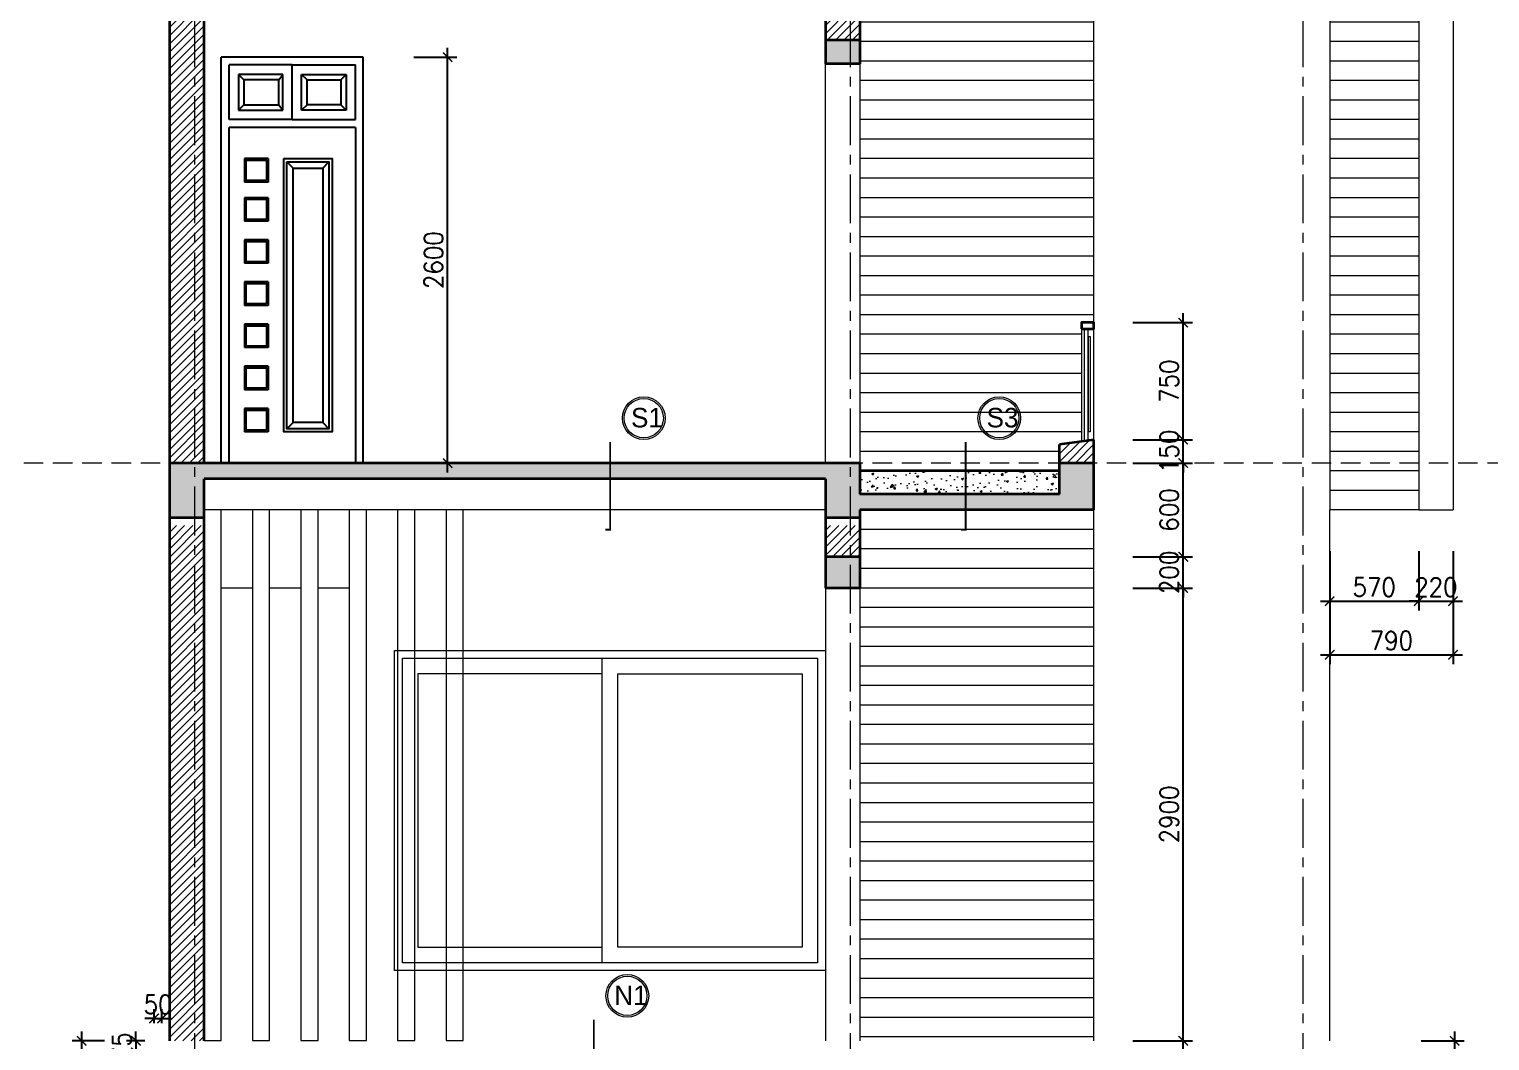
# Model space of a CAD drawing. Header units: millimetres. Extents: x -529782 to -142003, y -492574 to -273331.
# Drawn here: x -238503 to -229147, y -408652 to -402173 of the extents above; entities that cross this region are included whole.
import ezdxf

# ---------------------------------------------------------------- set-up
doc = ezdxf.new("R2010")
doc.units = ezdxf.units.MM
doc.header["$LTSCALE"] = 500
doc.header["$MEASUREMENT"] = 0
doc.header["$PDMODE"] = 3
doc.linetypes.add('CENTER', pattern=[2, 1.25, -0.25, 0.25, -0.25])
doc.linetypes.add('HIDDEN', pattern=[0.375, 0.25, -0.125])
doc.layers.get('0').update_dxf_attribs({"linetype": 'CONTINUOUS', "lineweight": 13})
doc.layers.get('Defpoints').update_dxf_attribs({"color": 255, "linetype": 'CONTINUOUS', "lineweight": 13})
for name, color, linetype, lineweight in [('1.cat 30', 30, 'CONTINUOUS', 35), ('1.cot', 2, 'CONTINUOUS', 35), ('2.thay 145', 145, 'CONTINUOUS', 18), ('3.manh 08', 8, 'CONTINUOUS', 9), ('4.dim 08', 8, 'CONTINUOUS', 13), ('5.noi that 15', 15, 'CONTINUOUS', 9), ('6.khuat 75', 75, 'HIDDEN', 18), ('7.tim 67', 67, 'CENTER', 9), ('8.vat lieu 08', 8, 'CONTINUOUS', 5), ('9.text \xad white', 7, 'CONTINUOUS', 15), ('CA.thay 145', 145, 'CONTINUOUS', 18), ('CA.vat lieu 08', 8, 'CONTINUOUS', 5)]:
    doc.layers.add(name, color=color, linetype=linetype, lineweight=lineweight)
for name, color, linetype in [('CUA', 115, 'CONTINUOUS'), ('MANH', 5, 'CONTINUOUS'), ('MANH1', 155, 'CONTINUOUS'), ('THAY', 7, 'CONTINUOUS')]:
    doc.layers.add(name, color=color, linetype=linetype)
doc.styles.add('CA.JSC1', font='')
doc.styles.get("Standard").update_dxf_attribs({"font": 'txt.shx', "width": 0.9})
doc.styles.get('CA.JSC1').set_extended_font_data('.VnAvantH')
doc.dimstyles.new('CA 60', dxfattribs={"dimscale": 0, "dimtxt": 120, "dimasz": 60, "dimexe": 60, "dimexo": 0, "dimgap": 30, "dimtad": 1, "dimdec": 0, "dimzin": 0, "dimdsep": 46, "dimtxsty": 'Standard', "dimblk": 'ARCHTICK', "dimcen": 0.09, "dimdle": 60, "dimclrd": 256, "dimclre": 256, "dimclrt": 7, "dimadec": 0, "dimazin": 0, "dimtfac": 1, "dimtdec": 0, "dimtix": 1, "dimtmove": 2, "dimatfit": 3, "dimldrblk": 'DOT', "dimfxl": 1, "dimtolj": 1, "dimtzin": 0, "dimarcsym": 0})
pattern_1 = [(0, (90029.50117394747, 0), (3.552713678800501e-14, 125), [])]

# ---------------------------------------------------------------- blocks, each defined once
blk = doc.blocks.new('jhgj')
at = {"layer": 'CUA'}
for p, q in [((-410.0000000000582, 310.0000000002328), (-410.0000000002328, 660.0000859868592)), ((-5.000000000174623, 660.0000859868592), (-410.0000000002328, 660.0000859868592)), ((-5.000000000174623, 660.0000859868592), (399.9999999999418, 660.0000859868592)), ((-5.000000000058208, 310.0000000002328), (-5.000000000174623, 660.0000859868592)), ((-5.000000000058208, 310.0000000002328), (-5.000000000174623, 660.0000859868592)), ((400.0000000000582, 310.0000000002328), (399.9999999999418, 660.0000859868592)), ((-5.000000000058208, 310.0000000002328), (-410.0000000000582, 310.0000000002328)), ((-5.000000000058208, 310.0000000002328), (400.0000000000582, 310.0000000002328)), ((400.0000000000582, 260.0000000002328), (-410.0000000000582, 260.0000000002328)), ((-410.0000000001164, -1889.99991401314), (-410.0000000000582, 260.0000000002328)), ((400.0000000000582, 260.0000000002328), (400.0000000000582, -1889.99991401314)), ((-310.0000000000582, 60.00000000011642), (-310.0000000000582, -89.99999999988358)), ((-160.0000000000582, 60.00000000011642), (-160.0000000000582, -89.99999999988358)), ((-310.0000000000582, -189.9999140127911), (-310.0000000000582, -339.9999140129075)), ((-160.0000000000582, -189.9999140129075), (-160.0000000000582, -339.9999140129075)), ((-310.0000000000582, -459.9999140129075), (-310.0000000000582, -609.9999140129075)), ((-160.0000000000582, -459.9999140129075), (-160.0000000000582, -609.9999140129075)), ((-310.0000000001746, -729.9999140129075), (-310.0000000001746, -879.9999140129075)), ((-160.0000000001746, -729.9999140129075), (-160.0000000001746, -879.9999140129075)), ((-310.0000000001746, -999.9999140129075), (-310.0000000001746, -1149.999914012908)), ((-160.0000000001746, -999.9999140129075), (-160.0000000001746, -1149.999914012908)), ((-310.0000000001746, -1269.999914012908), (-310.0000000001746, -1419.999914013024)), ((-160.0000000001746, -1269.999914013024), (-160.0000000001746, -1419.999914013024)), ((-310.0000000001746, -1539.999914013024), (-310.0000000001746, -1689.999914013024)), ((-160.0000000001746, -1539.999914013024), (-160.0000000001746, -1689.99991401314))]:
    blk.add_line(p, q, dxfattribs=at)
at = {"layer": 'CUA', "linetype": 'Continuous', "ltscale": 50}
for p, q in [((-160.0000000000582, 60.00000000011642), (-310.0000000000582, 60.00000000011642)), ((0, 0), (-40, 40.00000000011642)), ((190.0000000000582, 1.164153218269348e-10), (230.0000000000582, 40.00000000011642)), ((-160.0000000000582, -89.99999999988358), (-310.0000000000582, -89.99999999988358)), ((-160.0000000000582, -189.9999140129075), (-310.0000000000582, -189.9999140127911)), ((-160.0000000000582, -339.9999140129075), (-310.0000000000582, -339.9999140129075)), ((-160.0000000000582, -459.9999140129075), (-310.0000000000582, -459.9999140129075)), ((-160.0000000000582, -609.9999140129075), (-310.0000000000582, -609.9999140129075)), ((-160.0000000001746, -729.9999140129075), (-310.0000000001746, -729.9999140129075)), ((-160.0000000001746, -879.9999140129075), (-310.0000000001746, -879.9999140129075)), ((-160.0000000001746, -999.9999140129075), (-310.0000000001746, -999.9999140129075)), ((-160.0000000001746, -1149.999914012908), (-310.0000000001746, -1149.999914012908)), ((-160.0000000001746, -1269.999914013024), (-310.0000000001746, -1269.999914012908)), ((-160.0000000001746, -1419.999914013024), (-310.0000000001746, -1419.999914013024)), ((-160.0000000001746, -1539.999914013024), (-310.0000000001746, -1539.999914013024)), ((0, -1629.999914013024), (-40, -1669.99991401314)), ((190.0000000000582, -1629.999914013024), (230.0000000000582, -1669.99991401314)), ((-160.0000000001746, -1689.99991401314), (-310.0000000001746, -1689.999914013024))]:
    blk.add_line(p, q, dxfattribs=at)
at = {"layer": 'CUA'}
for points in [[(-60, 60.00000000011642), (250.0000000000582, 60.00000000011642), (250.0000000000582, -1689.99991401314), (-60, -1689.99991401314)], [(-40, 40.00000000011642), (230.0000000000582, 40.00000000011642), (230.0000000000582, -1669.99991401314), (-40, -1669.99991401314)]]:
    blk.add_lwpolyline(points, close=True, dxfattribs=at)
at = {"layer": 'MANH'}
for points in [[(-315.0000000000582, 405.0000000002328), (-92, 405.0000000002328), (-92.00000000023283, 565.0000859868592), (-315.0000000002328, 565.0000859868592)], [(305.0000000001164, 405.0000000001164), (89.99999999994179, 405.0000000002328), (89.99999999988358, 565.0000859868592), (304.9999999998836, 565.0000859868592)], [(-170.0000000000582, -79.99999999988358), (-300.0000000000582, -79.99999999988358), (-300.0000000000582, 50.00000000011642), (-170.0000000000582, 50.00000000011642)], [(0, 0), (190.0000000000582, 1.164153218269348e-10), (190.0000000000582, -1629.99991401314), (0, -1629.99991401314)], [(-170.0000000000582, -329.9999140129075), (-300.0000000000582, -329.9999140129075), (-300.0000000000582, -199.9999140127911), (-170.0000000000582, -199.9999140127911)], [(-170.0000000000582, -599.9999140129075), (-300.0000000000582, -599.9999140129075), (-300.0000000000582, -469.9999140129075), (-170.0000000000582, -469.9999140129075)], [(-170.0000000001746, -869.9999140129075), (-300.0000000001746, -869.9999140129075), (-300.0000000001746, -739.9999140129075), (-170.0000000001746, -739.9999140129075)], [(-170.0000000001746, -1139.999914012908), (-300.0000000001746, -1139.999914012908), (-300.0000000001746, -1009.999914012908), (-170.0000000001746, -1009.999914012908)], [(-170.0000000001746, -1409.999914013024), (-300.0000000001746, -1409.999914013024), (-300.0000000001746, -1279.999914012908), (-170.0000000001746, -1279.999914012908)], [(-170.0000000001746, -1679.99991401314), (-300.0000000001746, -1679.99991401314), (-300.0000000001746, -1549.999914013024), (-170.0000000001746, -1549.999914013024)]]:
    blk.add_lwpolyline(points, close=True, dxfattribs=at)
at = {"layer": 'MANH1', "linetype": 'HIDDEN', "ltscale": 1000}
for p, q in [((-315.0000000002328, 565.0000859868592), (-350.0000000002328, 600.0000859868592)), ((-92.00000000023283, 565.0000859868592), (-65.00000000029104, 600.0000859868592)), ((89.99999999988358, 565.000085986801), (54.99999999988358, 600.0000859868592)), ((304.9999999998836, 565.0000859868592), (339.9999999998836, 600.0000859868592)), ((-315.0000000000582, 405.0000000002328), (-350.0000000000582, 370.0000000002328)), ((-92, 405.0000000002328), (-65.00000000005821, 370.0000000002328)), ((90.00000000005821, 405.0000000002328), (54.99999999994179, 370.0000000002328)), ((305.0000000000582, 405.0000000001164), (340.0000000001164, 370.0000000001164))]:
    blk.add_line(p, q, dxfattribs=at)
for points in [[(-350.0000000000582, 370.0000000002328), (-65.00000000005821, 370.0000000002328), (-65.00000000029104, 600.0000859868592), (-350.0000000002328, 600.0000859868592)], [(340.0000000001164, 370.0000000001164), (54.99999999994179, 370.0000000002328), (54.99999999988358, 600.0000859868592), (339.9999999998836, 600.0000859868592)]]:
    blk.add_lwpolyline(points, close=True, dxfattribs=at)
at = {"layer": 'THAY'}
for p, q in [((450, 710.0000859868592), (-460.0000000003492, 710.0000859868592)), ((-460, -1889.99991401314), (-460.0000000003492, 710.0000859868592)), ((450, -1889.99991401314), (450, 710.0000859868592)), ((-460, -1889.99991401314), (450, -1889.99991401314))]:
    blk.add_line(p, q, dxfattribs=at)
blk = doc.blocks.new('_ArchTick')
at = {"color": 1, "linetype": 'ByBlock', "const_width": 0.150000081}
blk.add_lwpolyline([(-0.5000002699998731, -0.5000002699998731), (0.5000002699998731, 0.5000002699998731)], dxfattribs=at)
blk = doc.blocks.new('*D198')
at = {"layer": '4.dim 08', "lineweight": -2, "transparency": 16777216}
for p, q in [((-231110.9988260525, -408711.9999999999), (-231110.9988260525, -405691.9999999999)), ((-231433.4988260525, -405751.9999999999), (-231050.9988260525, -405751.9999999999)), ((-231433.4988260525, -408651.9999999999), (-231050.9988260525, -408651.9999999999))]:
    blk.add_line(p, q, dxfattribs=at)
at = {"layer": 'Defpoints', "color": 0, "transparency": 16777216}
for p in [(-231433.4988260525, -405751.9999999999), (-231110.9988260525, -405751.9999999999), (-231433.4988260525, -408651.9999999999)]:
    blk.add_point(p, dxfattribs=at)
at = {"layer": '4.dim 08', "lineweight": -2, "transparency": 16777216, "xscale": 60, "yscale": 60, "zscale": 60}
for p, rotation in [((-231110.9988260525, -405751.9999999999), 90), ((-231110.9988260525, -408651.9999999999), 270)]:
    blk.add_blockref('_ArchTick', p, dxfattribs=dict(at, rotation=rotation))
at = {"layer": '4.dim 08', "color": 7, "transparency": 16777216, "insert": (-231200.9988260525, -407202), "char_height": 120, "attachment_point": 5, "rotation": 90}
blk.add_mtext('\\A1;2900', dxfattribs=at)
blk = doc.blocks.new('_DOT')
at = {"color": 1, "linetype": 'ByBlock'}
blk.add_line((-0.5, 0), (-1, 0), dxfattribs=at)
at = {"color": 1, "linetype": 'ByBlock', "const_width": 0.5}
blk.add_lwpolyline([(-0.25, 0, 1), (0.25, 0, 1)], format="xyb", close=True, dxfattribs=at)
blk = doc.blocks.new('*D199')
at = {"layer": '4.dim 08', "lineweight": -2, "transparency": 16777216}
for p, q in [((-231433.4988260525, -405551.9999999999), (-231050.9988260525, -405551.9999999999)), ((-231110.9988260525, -405551.9999999999), (-231110.9988260525, -405491.9999999999)), ((-231110.9988260525, -405751.9999999999), (-231110.9988260525, -405551.9999999999)), ((-231433.4988260525, -405751.9999999999), (-231050.9988260525, -405751.9999999999)), ((-231110.9988260525, -405751.9999999999), (-231110.9988260525, -405811.9999999999))]:
    blk.add_line(p, q, dxfattribs=at)
at = {"layer": 'Defpoints', "color": 0, "transparency": 16777216}
for p in [(-231433.4988260525, -405551.9999999999), (-231110.9988260525, -405551.9999999999), (-231433.4988260525, -405751.9999999999)]:
    blk.add_point(p, dxfattribs=at)
at = {"layer": '4.dim 08', "lineweight": -2, "transparency": 16777216, "xscale": 60, "yscale": 60, "zscale": 60}
for p, rotation in [((-231110.9988260525, -405551.9999999999), 270), ((-231110.9988260525, -405751.9999999999), 90)]:
    blk.add_blockref('_ArchTick', p, dxfattribs=dict(at, rotation=rotation))
at = {"layer": '4.dim 08', "color": 7, "transparency": 16777216, "insert": (-231200.9988260525, -405652), "char_height": 120, "attachment_point": 5, "rotation": 90}
blk.add_mtext('\\A1;200', dxfattribs=at)
blk = doc.blocks.new('*D200')
at = {"layer": '4.dim 08', "lineweight": -2, "transparency": 16777216}
for p, q in [((-229371.9988260525, -409462), (-229371.9988260525, -408592)), ((-229586.9988260525, -408652), (-229311.9988260525, -408652)), ((-229586.9988260525, -409402), (-229311.9988260525, -409402))]:
    blk.add_line(p, q, dxfattribs=at)
at = {"layer": 'Defpoints', "color": 0, "transparency": 16777216}
for p in [(-229586.9988260525, -408652), (-229371.9988260525, -408652), (-229586.9988260525, -409402)]:
    blk.add_point(p, dxfattribs=at)
at = {"layer": '4.dim 08', "lineweight": -2, "transparency": 16777216, "xscale": 60, "yscale": 60, "zscale": 60}
for p, rotation in [((-229371.9988260525, -408652), 90), ((-229371.9988260525, -409402), 270)]:
    blk.add_blockref('_ArchTick', p, dxfattribs=dict(at, rotation=rotation))
at = {"layer": '4.dim 08', "color": 7, "transparency": 16777216, "insert": (-229461.9988260525, -409027.0000000001), "char_height": 120, "attachment_point": 5, "rotation": 90}
blk.add_mtext('\\A1;750', dxfattribs=at)
blk = doc.blocks.new('*D208')
at = {"layer": '4.dim 08', "lineweight": -2, "transparency": 16777216}
for p, q in [((-231110.9988260525, -405611.9999999999), (-231110.9988260525, -404892.0000000001)), ((-231433.4988260525, -404952.0000000001), (-231050.9988260525, -404952.0000000001)), ((-231433.4988260525, -405551.9999999999), (-231050.9988260525, -405551.9999999999))]:
    blk.add_line(p, q, dxfattribs=at)
at = {"layer": 'Defpoints', "color": 0, "transparency": 16777216}
for p in [(-231433.4988260525, -404952.0000000001), (-231110.9988260525, -404952.0000000001), (-231433.4988260525, -405551.9999999999)]:
    blk.add_point(p, dxfattribs=at)
at = {"layer": '4.dim 08', "lineweight": -2, "transparency": 16777216, "xscale": 60, "yscale": 60, "zscale": 60}
for p, rotation in [((-231110.9988260525, -404952.0000000001), 90), ((-231110.9988260525, -405551.9999999999), 270)]:
    blk.add_blockref('_ArchTick', p, dxfattribs=dict(at, rotation=rotation))
at = {"layer": '4.dim 08', "color": 7, "transparency": 16777216, "insert": (-231200.9988260525, -405252.0000000001), "char_height": 120, "attachment_point": 5, "rotation": 90}
blk.add_mtext('\\A1;600', dxfattribs=at)
blk = doc.blocks.new('*D209')
at = {"layer": '4.dim 08', "lineweight": -2, "transparency": 16777216}
for p, q in [((-231433.4988260525, -404802.0000000001), (-231050.9988260525, -404802.0000000001)), ((-231110.9988260525, -404802.0000000001), (-231110.9988260525, -404742.0000000001)), ((-231110.9988260525, -404952.0000000001), (-231110.9988260525, -404802.0000000001)), ((-231433.4988260525, -404952.0000000001), (-231050.9988260525, -404952.0000000001)), ((-231110.9988260525, -404952.0000000001), (-231110.9988260525, -405012.0000000001))]:
    blk.add_line(p, q, dxfattribs=at)
at = {"layer": 'Defpoints', "color": 0, "transparency": 16777216}
for p in [(-231433.4988260525, -404802.0000000001), (-231110.9988260525, -404802.0000000001), (-231433.4988260525, -404952.0000000001)]:
    blk.add_point(p, dxfattribs=at)
at = {"layer": '4.dim 08', "lineweight": -2, "transparency": 16777216, "xscale": 60, "yscale": 60, "zscale": 60}
for p, rotation in [((-231110.9988260525, -404802.0000000001), 270), ((-231110.9988260525, -404952.0000000001), 90)]:
    blk.add_blockref('_ArchTick', p, dxfattribs=dict(at, rotation=rotation))
at = {"layer": '4.dim 08', "color": 7, "transparency": 16777216, "insert": (-231200.9988260525, -404877.0000000001), "char_height": 120, "attachment_point": 5, "rotation": 90}
blk.add_mtext('\\A1;150', dxfattribs=at)
blk = doc.blocks.new('*D210')
at = {"layer": '4.dim 08', "lineweight": -2, "transparency": 16777216}
for p, q in [((-231433.4988260525, -404052), (-231050.9988260525, -404052)), ((-231110.9988260525, -404862.0000000001), (-231110.9988260525, -403992)), ((-231433.4988260525, -404802.0000000001), (-231050.9988260525, -404802.0000000001))]:
    blk.add_line(p, q, dxfattribs=at)
at = {"layer": 'Defpoints', "color": 0, "transparency": 16777216}
for p in [(-231433.4988260525, -404052), (-231110.9988260525, -404052), (-231433.4988260525, -404802.0000000001)]:
    blk.add_point(p, dxfattribs=at)
at = {"layer": '4.dim 08', "lineweight": -2, "transparency": 16777216, "xscale": 60, "yscale": 60, "zscale": 60}
for p, rotation in [((-231110.9988260525, -404052), 90), ((-231110.9988260525, -404802.0000000001), 270)]:
    blk.add_blockref('_ArchTick', p, dxfattribs=dict(at, rotation=rotation))
at = {"layer": '4.dim 08', "color": 7, "transparency": 16777216, "insert": (-231200.9988260525, -404427.0000000001), "char_height": 120, "attachment_point": 5, "rotation": 90}
blk.add_mtext('\\A1;750', dxfattribs=at)
blk = doc.blocks.new('*D211')
at = {"layer": '4.dim 08', "lineweight": -2, "transparency": 16777216}
for p, q in [((-236039.9988260525, -402351.9999999998), (-235762.4988260525, -402351.9999999998)), ((-235822.4988260525, -405012), (-235822.4988260525, -402291.9999999998)), ((-236039.9988260525, -404952), (-235762.4988260525, -404952))]:
    blk.add_line(p, q, dxfattribs=at)
at = {"layer": 'Defpoints', "color": 0, "transparency": 16777216}
for p in [(-236039.9988260525, -402351.9999999998), (-235822.4988260525, -402351.9999999998), (-236039.9988260525, -404952)]:
    blk.add_point(p, dxfattribs=at)
at = {"layer": '4.dim 08', "lineweight": -2, "transparency": 16777216, "xscale": 60, "yscale": 60, "zscale": 60}
for p, rotation in [((-235822.4988260525, -402351.9999999998), 90), ((-235822.4988260525, -404952), 270)]:
    blk.add_blockref('_ArchTick', p, dxfattribs=dict(at, rotation=rotation))
at = {"layer": '4.dim 08', "color": 7, "transparency": 16777216, "insert": (-235912.4988260525, -403652), "char_height": 120, "attachment_point": 5, "rotation": 90}
blk.add_mtext('\\A1;2600', dxfattribs=at)
blk = doc.blocks.new('*D213')
at = {"layer": '4.dim 08', "lineweight": -2, "transparency": 16777216}
for p, q in [((-238166.4988260525, -409461.9999999999), (-238166.4988260525, -408591.9999999998)), ((-238020.4988260525, -408651.9999999998), (-238226.4988260525, -408651.9999999998)), ((-238020.4988260525, -409401.9999999999), (-238226.4988260525, -409401.9999999999))]:
    blk.add_line(p, q, dxfattribs=at)
at = {"layer": 'Defpoints', "color": 0, "transparency": 16777216}
for p in [(-238166.4988260525, -408651.9999999998), (-238020.4988260525, -408651.9999999998), (-238020.4988260525, -409401.9999999999)]:
    blk.add_point(p, dxfattribs=at)
at = {"layer": '4.dim 08', "lineweight": -2, "transparency": 16777216, "xscale": 60, "yscale": 60, "zscale": 60}
for p, rotation in [((-238166.4988260525, -408651.9999999998), 90), ((-238166.4988260525, -409401.9999999999), 270)]:
    blk.add_blockref('_ArchTick', p, dxfattribs=dict(at, rotation=rotation))
at = {"layer": '4.dim 08', "color": 7, "transparency": 16777216, "insert": (-238256.4988260525, -409026.9999999999), "char_height": 120, "attachment_point": 5, "rotation": 90}
blk.add_mtext('\\A1;750', dxfattribs=at)
blk = doc.blocks.new('*D214')
at = {"layer": '4.dim 08', "lineweight": -2, "transparency": 16777216}
for p, q in [((-237819.4988260525, -408651.9999999998), (-237819.4988260525, -408591.9999999998)), ((-237762.9988260525, -408651.9999999998), (-237879.4988260525, -408651.9999999998)), ((-237762.9988260525, -408727.0000000001), (-237879.4988260525, -408727.0000000001)), ((-237819.4988260525, -408651.9999999998), (-237819.4988260525, -408727.0000000001)), ((-237819.4988260525, -408727.0000000001), (-237819.4988260525, -408787.0000000001))]:
    blk.add_line(p, q, dxfattribs=at)
at = {"layer": 'Defpoints', "color": 0, "transparency": 16777216}
for p in [(-237819.4988260525, -408727.0000000001), (-237762.9988260525, -408651.9999999998), (-237762.9988260525, -408727.0000000001)]:
    blk.add_point(p, dxfattribs=at)
at = {"layer": '4.dim 08', "lineweight": -2, "transparency": 16777216, "xscale": 60, "yscale": 60, "zscale": 60}
for p, rotation in [((-237819.4988260525, -408651.9999999998), 270), ((-237819.4988260525, -408727.0000000001), 90)]:
    blk.add_blockref('_ArchTick', p, dxfattribs=dict(at, rotation=rotation))
at = {"layer": '4.dim 08', "color": 7, "transparency": 16777216, "insert": (-237909.4988260525, -408689.5), "char_height": 120, "attachment_point": 5, "rotation": 90}
blk.add_mtext('\\A1;75', dxfattribs=at)
blk = doc.blocks.new('*D215')
at = {"layer": '4.dim 08', "lineweight": -2, "transparency": 16777216}
for p, q in [((-237702.5814880948, -408539.0000162), (-237702.5814880948, -408449)), ((-237652.5814880948, -408539.0000162), (-237652.5814880948, -408449)), ((-237702.5814880948, -408509), (-237762.5814880948, -408509)), ((-237702.5814880948, -408509), (-237652.5814880948, -408509)), ((-237652.5814880948, -408509), (-237592.5814880948, -408509))]:
    blk.add_line(p, q, dxfattribs=at)
at = {"layer": 'Defpoints', "color": 0, "transparency": 16777216}
for p in [(-237702.5814880948, -408539.0000162), (-237652.5814880948, -408509), (-237652.5814880948, -408539.0000162)]:
    blk.add_point(p, dxfattribs=at)
at = {"layer": '4.dim 08', "lineweight": -2, "transparency": 16777216, "xscale": 60, "yscale": 60, "zscale": 60}
blk.add_blockref('_ArchTick', (-237702.5814880948, -408509), dxfattribs=at)
at = {"layer": '4.dim 08', "lineweight": -2, "transparency": 16777216, "xscale": 60, "yscale": 60, "zscale": 60, "rotation": 180}
blk.add_blockref('_ArchTick', (-237652.5814880948, -408509), dxfattribs=at)
at = {"layer": '4.dim 08', "color": 7, "transparency": 16777216, "insert": (-237677.5814880948, -408419), "char_height": 120, "attachment_point": 5}
blk.add_mtext('\\A1;50', dxfattribs=at)
blk = doc.blocks.new('*D216')
at = {"layer": '4.dim 08', "lineweight": -2, "transparency": 16777216}
for p, q in [((-230172.5814880948, -405516), (-230172.5814880948, -405896.5)), ((-229602.5814880948, -405516), (-229602.5814880948, -405896.5)), ((-230232.5814880948, -405836.5), (-229542.5814880948, -405836.5))]:
    blk.add_line(p, q, dxfattribs=at)
at = {"layer": 'Defpoints', "color": 0, "transparency": 16777216}
for p in [(-230172.5814880948, -405516), (-229602.5814880948, -405516), (-229602.5814880948, -405836.5)]:
    blk.add_point(p, dxfattribs=at)
at = {"layer": '4.dim 08', "lineweight": -2, "transparency": 16777216, "xscale": 60, "yscale": 60, "zscale": 60, "rotation": 180}
blk.add_blockref('_ArchTick', (-230172.5814880948, -405836.5), dxfattribs=at)
at = {"layer": '4.dim 08', "lineweight": -2, "transparency": 16777216, "xscale": 60, "yscale": 60, "zscale": 60}
blk.add_blockref('_ArchTick', (-229602.5814880948, -405836.5), dxfattribs=at)
at = {"layer": '4.dim 08', "color": 7, "transparency": 16777216, "insert": (-229887.5814880948, -405746.5), "char_height": 120, "attachment_point": 5}
blk.add_mtext('\\A1;570', dxfattribs=at)
blk = doc.blocks.new('*D217')
at = {"layer": '4.dim 08', "lineweight": -2, "transparency": 16777216}
for p, q in [((-229602.5814880948, -405516), (-229602.5814880948, -405896.5)), ((-229382.5814880948, -405516), (-229382.5814880948, -405896.5)), ((-229602.5814880948, -405836.5), (-229662.5814880948, -405836.5)), ((-229602.5814880948, -405836.5), (-229382.5814880948, -405836.5)), ((-229382.5814880948, -405836.5), (-229322.5814880948, -405836.5))]:
    blk.add_line(p, q, dxfattribs=at)
at = {"layer": 'Defpoints', "color": 0, "transparency": 16777216}
for p in [(-229602.5814880948, -405516), (-229382.5814880948, -405516), (-229382.5814880948, -405836.5)]:
    blk.add_point(p, dxfattribs=at)
at = {"layer": '4.dim 08', "lineweight": -2, "transparency": 16777216, "xscale": 60, "yscale": 60, "zscale": 60}
blk.add_blockref('_ArchTick', (-229602.5814880948, -405836.5), dxfattribs=at)
at = {"layer": '4.dim 08', "lineweight": -2, "transparency": 16777216, "xscale": 60, "yscale": 60, "zscale": 60, "rotation": 180}
blk.add_blockref('_ArchTick', (-229382.5814880948, -405836.5), dxfattribs=at)
at = {"layer": '4.dim 08', "color": 7, "transparency": 16777216, "insert": (-229492.5814880948, -405746.5), "char_height": 120, "attachment_point": 5}
blk.add_mtext('\\A1;220', dxfattribs=at)
blk = doc.blocks.new('*D218')
at = {"layer": '4.dim 08', "lineweight": -2, "transparency": 16777216}
for p, q in [((-230172.5814880948, -405516), (-230172.5814880948, -406239)), ((-229382.5814880948, -405516), (-229382.5814880948, -406239)), ((-230232.5814880948, -406179), (-229322.5814880948, -406179))]:
    blk.add_line(p, q, dxfattribs=at)
at = {"layer": 'Defpoints', "color": 0, "transparency": 16777216}
for p in [(-230172.5814880948, -405516), (-229382.5814880948, -405516), (-229382.5814880948, -406179)]:
    blk.add_point(p, dxfattribs=at)
at = {"layer": '4.dim 08', "lineweight": -2, "transparency": 16777216, "xscale": 60, "yscale": 60, "zscale": 60, "rotation": 180}
blk.add_blockref('_ArchTick', (-230172.5814880948, -406179), dxfattribs=at)
at = {"layer": '4.dim 08', "lineweight": -2, "transparency": 16777216, "xscale": 60, "yscale": 60, "zscale": 60}
blk.add_blockref('_ArchTick', (-229382.5814880948, -406179), dxfattribs=at)
at = {"layer": '4.dim 08', "color": 7, "transparency": 16777216, "insert": (-229777.5814880948, -406089), "char_height": 120, "attachment_point": 5}
blk.add_mtext('\\A1;790', dxfattribs=at)
blk = doc.blocks.new('A$C31C4286B')
at = {"layer": '2.thay 145'}
blk.add_circle((491.9114505333504, 947.545449677622), 250.8460404388588, dxfattribs=at)
at = {"layer": '3.manh 08', "color": 8}
blk.add_circle((491.9114505333504, 947.545449677622), 273.6502259333005, dxfattribs=at)
at = {"layer": '5.noi that 15', "color": 2, "ltscale": 5}
blk.add_lwpolyline([(61.49860298237763, 644.1551124546677, 22.3891890828448, 22.3891890828448, 0), (61.49860298237763, 11.19478827965213, 22.3891890828448, 22.3891890828448, 0), (0.0004707459593191743, 11.19478827965213, 0, 0, 0), (0.0004707459593191743, 947.545449677622, 0, 0, 0), (218.2612246000499, 947.545449677622, 0, 0, 0)], format="xyseb", dxfattribs=at)

msp = doc.modelspace()

# ---------------------------------------------------------------- hatches: boundary and pattern name
at = {"layer": '1.cot'}
for points in [[(-233182.5814880944, -402244.0000859865), (-233402.5814880944, -402244.0000859864), (-233402.5814880944, -402394.0000859865), (-233182.5814880944, -402394.0000859865)], [(-233182.5814880946, -404952), (-233402.5814880944, -404952.0000000001), (-237602.5814880948, -404951.9999999998), (-237602.5814880948, -405301.9999999998), (-237382.5814880949, -405301.9999999999), (-237382.5814880949, -405251.9999999998), (-237382.5814880948, -405051.9999999998), (-233402.5814880946, -405052.0000000001), (-233402.5814880946, -405302.0000000001), (-233182.5814880945, -405302.0000000001), (-233182.5814880946, -405252.0000000001), (-231682.5814880948, -405252.0000000001), (-231682.5814880948, -404952), (-231902.5814880947, -404952), (-231902.5814880947, -405152.0000000001), (-233182.5814880945, -405152.0000000001)], [(-233182.5814880945, -405551.9999999999), (-233402.5814880946, -405551.9999999999), (-233402.5814880946, -405751.9999999999), (-233182.5814880945, -405751.9999999999)]]:
    msp.add_hatch(color=256, dxfattribs=at).paths.add_polyline_path(points)
at = {"layer": '3.manh 08'}
h = msp.add_hatch(dxfattribs=at)
h.set_pattern_fill('ANSI31', color=256, scale=1000, angle=315, style=0)
h.set_pattern_definition([(0, (0, 0), (3.552713678800501e-14, 125), [])])
h.paths.add_polyline_path([(-229602.5814880948, -401152), (-230122.5814880949, -401152.0000000001), (-230122.5814880949, -401226.9999999999), (-230172.5814880949, -401226.9999999999), (-230172.5814880949, -401651.9999999999), (-229602.5814880948, -401651.9999999999)])
h.paths.add_polyline_path([(-229602.5814880948, -401651.9999999999), (-230172.5814880949, -401652), (-230172.581488095, -404952), (-229602.5814880948, -404952.0000000001)])
h.paths.add_polyline_path([(-229602.5814880948, -404951.9999999999), (-230172.5814880949, -404952), (-230172.5814880949, -405252.0000000001), (-229602.5814880948, -405252)])
h = msp.add_hatch(dxfattribs=at)
h.set_pattern_fill('ANSI31', color=256, scale=1000, angle=315, style=0)
h.set_pattern_definition(pattern_1)
h.paths.add_polyline_path([(-231682.5814880948, -401902.0000000002), (-231902.5814880948, -401902.0000000002), (-232317.5814880946, -401902.0000000001), (-232317.5814880946, -402102.0000000001), (-232457.5814880946, -402102.0000000001), (-232457.5814880946, -401902.0000000001), (-233182.5814880943, -401902.0000000001), (-233182.5814880944, -402002.0000000001), (-233182.5814880944, -402394.0000859865), (-233182.5814880945, -404952.0000000001), (-233182.5814880945, -405001.9999999998), (-231902.5814880948, -405002.0000000001), (-231902.5814880948, -404832.0000000002), (-231762.5814880948, -404812.9090909092), (-231762.5814880948, -404092), (-231762.5814880948, -404052), (-231682.5814880948, -404052)])
h = msp.add_hatch(dxfattribs=at)
h.set_pattern_fill('ANSI31', color=256, scale=1000, angle=315, style=0)
h.set_pattern_definition(pattern_1)
h.paths.add_polyline_path([(-231682.5814880947, -405252.0000000001), (-233182.5814880945, -405252.0000000001), (-233182.5814880946, -405751.9999999999), (-233182.5814880948, -408652.0000000001), (-231682.5814880948, -408652)])
at = {"layer": '8.vat lieu 08'}
h = msp.add_hatch(dxfattribs=at)
h.set_pattern_fill('AR-CONC', color=256, scale=20, style=0)
h.set_pattern_definition([(49.99999999999999, (90029.50117394747, 0), (143.4520365201507, -12.55042699651902), [15, -165]), (355, (90029.50117394747, 0), (-27.7502667226, 150.4384267400024), [12, -132]), (100.4514, (90041.45550994747, -1.045868), (115.7018763428043, 137.8879084121907), [12.748038, -140.2284224]), (46.18420000000001, (90029.50117394747, 40), (213.4482097251289, -33.10380286580362), [22.5, -247.5]), (96.6356, (90047.28852294748, 37.2413386), (186.9325411097407, 194.8235741800883), [19.1220576, -210.3426]), (351.1842, (90029.50117394747, 40), (186.9323890267254, 194.8237201850649), [18, -198]), (21, (90049.50117394747, 30), (119.3814104236923, -80.52377813306776), [15, -165]), (326.0000000000001, (90049.50117394747, 30), (48.66306638431634, 145.0300090093706), [12, -132]), (71.4514, (90059.44962054747, 23.2896788), (168.044525716298, 64.50609934199048), [12.748038, -140.2284224]), (37.50000000000001, (90029.50117394747, 0), (2.431971063458134, 66.5787707662623), [0, -130.4, 0, -134, 0, -132.5]), (7.499999999999999, (90029.50117394747, 0), (52.61390748842972, 78.88234237647205), [0, -76.39999999999999, 0, -127.4, 0, -50.5]), (327.5, (89984.90117394747, 0), (106.7644872344818, -4.51097434687596), [0, -50, 0, -156, 0, -207]), (317.5, (89964.90117394747, 0), (116.6372338684772, 20.02099646646353), [0, -65, 0, -103.6, 0, -147])])
h.paths.add_polyline_path([(-231902.5814880946, -405002), (-233182.5814880945, -405001.9999999999), (-233182.5814880945, -405152.0000000001), (-231902.5814880948, -405152.0000000001)])
at = {"layer": 'CA.vat lieu 08'}
h = msp.add_hatch(dxfattribs=at)
h.set_pattern_fill('ANSI31', color=256, scale=300, style=0)
h.set_pattern_definition([(45, (16700.91851190536, 0), (-26.51650429449553, 26.51650429449553), [])])
h.paths.add_polyline_path([(-237382.5814880948, -398751.9999999999), (-237602.5814880948, -398751.9999999998), (-237602.5814880948, -401651.9999999998), (-237382.5814880948, -401651.9999999998)])
h.paths.add_polyline_path([(-233182.5814880943, -398867.1587747609), (-233182.5814880942, -398752.0000000001), (-233402.5814880944, -398752), (-233402.5814880943, -398982), (-233182.5814880943, -398982)])
h.paths.add_polyline_path([(-233182.5814880944, -401151.9999999999), (-233292.5814880943, -401151.9999999999), (-233292.5814880943, -400802), (-233402.5814880944, -400802.0000000001), (-233402.5814880944, -401652.0000000001), (-233182.5814880944, -401652.0000000001)])
h.paths.add_polyline_path([(-233182.5814880944, -402052.0000000001), (-233402.5814880944, -402052), (-233402.5814880944, -402244.0000859864), (-233182.5814880944, -402244.0000859865)])
h.paths.add_polyline_path([(-237382.5814880948, -402051.9999999998), (-237602.5814880947, -402051.9999999998), (-237602.5814880948, -404951.9999999998), (-237382.5814880948, -404951.9999999998)])
h.paths.add_polyline_path([(-231682.5814880948, -404802.0000000001), (-231742.5814880946, -404810.1818181819), (-231742.5814880947, -404812.9090909092), (-231762.581488095, -404812.9090909092), (-231902.5814880948, -404832.0000000001), (-231902.5814880948, -404952), (-231682.5814880948, -404952.0000000001)])
h.paths.add_polyline_path([(-233182.5814880945, -405352.0000000001), (-233402.5814880945, -405351.9999999999), (-233402.5814880945, -405551.9999999999), (-233182.5814880945, -405551.9999999999)])
h.paths.add_polyline_path([(-237382.5814880949, -405351.9999999999), (-237602.5814880948, -405351.9999999998), (-237602.5814880948, -408651.9999999998), (-237382.5814880949, -408651.9999999998)])
h.paths.add_polyline_path([(-231682.5814880948, -408752.0000000001), (-231902.5814880948, -408752.0000000001), (-231902.5814880948, -409402), (-231682.5814880948, -409402.0000000001)])
h.paths.add_polyline_path([(-230932.5814880948, -409127, 1), (-230932.5814880948, -409102), (-231182.5814880948, -409102), (-231182.5814880947, -408977, 1), (-231182.5814880948, -408952), (-231432.5814880948, -408952), (-231432.5814880947, -408827, 1), (-231432.5814880948, -408802), (-231682.5814880948, -408802), (-231682.5814880948, -409402), (-230682.5814880948, -409402), (-230682.5814880947, -409276.9999999999, 1), (-230682.5814880948, -409252), (-230932.5814880948, -409252)])
h.paths.add_polyline_path([(-237382.5814880948, -408751.9999999998), (-237602.5814880948, -408751.9999999998), (-237602.5814880948, -409402), (-237382.5814880948, -409402.0000000001)])

# ---------------------------------------------------------------- linework, layer by layer
at = {"layer": '1.cat 30'}
for p, q in [((-237602.5814880948, -408651.9999999998), (-237602.5814880948, -398487.0581446034)), ((-237382.5814880948, -404951.9999999998), (-237382.5814880948, -401751.9999999998)), ((-233402.5814880944, -401752), (-233402.5814880944, -402394.0000859865)), ((-233182.5814880944, -401952.0000000001), (-233182.5814880944, -402394.0000859865)), ((-233182.5814880943, -402244.0000859865), (-233402.5814880944, -402244.0000859864)), ((-233182.5814880944, -402394.0000859865), (-233402.5814880944, -402394.0000859864)), ((-231682.5814880948, -404802.0000000001), (-231902.5814880948, -404832.0000000001)), ((-231682.5814880948, -405252.0000000001), (-231682.5814880948, -404802.0000000001)), ((-231902.5814880948, -405152.0000000001), (-231902.5814880948, -404832.0000000001)), ((-233182.5814880946, -404952.0000000001), (-237602.5814880946, -404951.9999999998)), ((-233182.5814880945, -404952.0000000001), (-233182.5814880945, -405152)), ((-231682.5814880946, -404952.0000000001), (-231902.5814880948, -404952.0000000001)), ((-237382.5814880948, -408651.9999999997), (-237382.5814880948, -405051.9999999998)), ((-233402.5814880945, -405052.0000000001), (-237382.5814880949, -405051.9999999998)), ((-233402.5814880945, -405052.0000000001), (-233402.5814880946, -405751.9999999999)), ((-231902.5814880948, -405002.0000000001), (-233182.5814880945, -405001.9999999999)), ((-231902.5814880948, -405152.0000000001), (-233182.5814880946, -405152.0000000001)), ((-233182.5814880945, -405252), (-233182.5814880946, -405751.9999999999)), ((-231682.5814880948, -405252.0000000001), (-233182.5814880946, -405252.0000000001)), ((-237382.5814880948, -405301.9999999999), (-237602.5814880946, -405301.9999999998)), ((-233182.5814880945, -405302.0000000001), (-233402.5814880945, -405302)), ((-233182.5814880945, -405551.9999999999), (-233402.5814880945, -405551.9999999999)), ((-233182.5814880945, -405751.9999999999), (-233402.5814880945, -405751.9999999999))]:
    msp.add_line(p, q, dxfattribs=at)
msp.add_lwpolyline([(-231762.5814880948, -404092), (-231682.5814880948, -404092), (-231682.5814880948, -404052), (-231762.5814880948, -404052)], close=True, dxfattribs=at)
at = {"layer": '2.thay 145'}
for p, q in [((-230172.5814880949, -401226.9999999999), (-230172.5814880949, -405252)), ((-231682.5814880948, -404802.0000000001), (-231682.5814880948, -402002.0000000001)), ((-231762.5814880948, -404092), (-231762.5814880948, -404812.9090909092)), ((-231722.5814880948, -404092), (-231722.5814880948, -404807.4545454547)), ((-233402.5814880946, -405252.0000000001), (-237382.5814880948, -405251.9999999998)), ((-229602.5814880948, -405252), (-230172.5814880949, -405252.0000000001)), ((-237072.5814880949, -405751.9999999999), (-237272.5814880949, -405751.9999999999)), ((-236762.5814880949, -405751.9999999999), (-236962.5814880949, -405751.9999999999)), ((-236452.5814880949, -405751.9999999999), (-236652.5814880949, -405751.9999999999)), ((-233402.5814880945, -405751.9999999999), (-233402.5814880947, -408652)), ((-233182.5814880946, -405751.9999999999), (-233182.5814880948, -408652)), ((-236162.5814880949, -408201.9999999998), (-236162.5814880949, -406151.9999999999)), ((-236162.5814880949, -406151.9999999999), (-236142.5814880949, -406151.9999999999)), ((-236032.5814880949, -406151.9999999999), (-235832.5814880949, -406151.9999999999)), ((-236142.5814880949, -408201.9999999998), (-236162.5814880949, -408201.9999999998)), ((-235832.5814880949, -408201.9999999998), (-236032.5814880949, -408201.9999999998)), ((-233402.5814880947, -408202), (-235722.5814880949, -408201.9999999998))]:
    msp.add_line(p, q, dxfattribs=at)
for points in [[(-233402.5814880944, -402394.0000859865), (-233182.5814880945, -402394.0000859865), (-233182.5814880945, -404952.0000000001), (-233402.5814880944, -404952.0000000001)], [(-231762.5814880947, -404812.9090909092), (-231742.5814880947, -404812.9090909092), (-231742.5814880948, -404092.0000000001), (-231762.5814880948, -404092.0000000001)], [(-231717.5814880948, -404142.0000000001), (-231707.5814880948, -404142.0000000001), (-231707.5814880948, -404752.0000000001), (-231717.5814880948, -404752.0000000001)]]:
    msp.add_lwpolyline(points, close=True, dxfattribs=at)
for centre in [(-234566.1579902403, -404664.1573537356), (-232289.0401177176, -404664.1573537356)]:
    msp.add_circle(centre, 125.4230202194294, dxfattribs=at)
at = {"layer": '3.manh 08'}
msp.add_line((-235722.5814880949, -406152), (-233402.5814880946, -406152.0000000002), dxfattribs=at)
for points in [[(-236162.5814880949, -406151.9999999999), (-233402.5814880947, -406151.9999999999), (-233402.5814880947, -408202), (-236162.5814880949, -408202)], [(-236112.5814880949, -406201.9999999999), (-233452.5814880947, -406201.9999999999), (-233452.5814880947, -408152), (-236112.5814880949, -408152)], [(-234832.5814880948, -406201.9999999999), (-233452.5814880947, -406201.9999999999), (-233452.5814880947, -408152), (-234832.5814880948, -408152)], [(-234832.5814880948, -406301.9999999999), (-236012.5814880949, -406301.9999999999), (-236012.5814880949, -408052), (-234832.5814880948, -408052)], [(-234732.5814880948, -406301.9999999999), (-233552.5814880947, -406301.9999999999), (-233552.5814880947, -408052), (-234732.5814880948, -408052)]]:
    msp.add_lwpolyline(points, close=True, dxfattribs=at)
at = {"layer": '3.manh 08', "color": 8}
for centre in [(-234566.1579902403, -404664.1573537356), (-232289.0401177176, -404664.1573537356)]:
    msp.add_circle(centre, 136.8251129666502, dxfattribs=at)
at = {"layer": '5.noi that 15', "color": 2, "ltscale": 5}
for points in [[(-234781.3644140158, -404815.8525223471, 11.1945945414224, 11.1945945414224, 0), (-234781.3644140158, -405378.5782934699, 11.1945945414224, 11.1945945414224, 0), (-234812.113480134, -405378.5782934699, 0, 0, 0), (-234812.113480134, -404664.1573537356, 0, 0, 0), (-234702.983103207, -404664.1573537356, 0, 0, 0)], [(-232504.2465414931, -404815.8525223471, 11.1945945414224, 11.1945945414224, 0), (-232504.2465414931, -405378.5782934699, 11.1945945414224, 11.1945945414224, 0), (-232534.9956076113, -405378.5782934699, 0, 0, 0), (-232534.9956076113, -404664.1573537356, 0, 0, 0), (-232425.8652306843, -404664.1573537356, 0, 0, 0)]]:
    msp.add_lwpolyline(points, format="xyseb", dxfattribs=at)
at = {"layer": '5.noi that 15'}
for points in [[(-237272.5814880949, -408650.6820939672), (-237272.5814880949, -405251.9999999998), (-237382.5814880949, -405251.9999999998), (-237382.5814880949, -408650.6820939672)], [(-236962.5814880949, -408650.6820939672), (-236962.5814880949, -405251.9999999998), (-237072.5814880949, -405251.9999999998), (-237072.5814880949, -408650.6820939672)], [(-236652.5814880949, -408650.6820939672), (-236652.5814880949, -405251.9999999998), (-236762.5814880949, -405251.9999999998), (-236762.5814880949, -408650.6820939672)], [(-236342.5814880949, -408650.6820939672), (-236342.5814880949, -405251.9999999998), (-236452.5814880949, -405251.9999999998), (-236452.5814880949, -408650.6820939672)], [(-236032.5814880949, -408650.6820939672), (-236032.5814880949, -405251.9999999998), (-236142.5814880949, -405251.9999999998), (-236142.5814880949, -408650.6820939672)], [(-235722.5814880949, -408650.6820939672), (-235722.5814880949, -405251.9999999998), (-235832.5814880949, -405251.9999999998), (-235832.5814880949, -408650.6820939672)]]:
    msp.add_lwpolyline(points, close=True, dxfattribs=at)
at = {"layer": '6.khuat 75'}
msp.add_line((-223600.2437841342, -404952), (-244886.5840157712, -404952), dxfattribs=at)
at = {"layer": '7.tim 67', "ltscale": 0.5}
for p, q in [((-237444.0814880948, -394102.6526801315), (-237444.0814880948, -411046)), ((-233244.0814880948, -394102.6526801315), (-233244.0814880948, -411046.0000000001)), ((-230344.0814880948, -394102.6526801315), (-230344.0814880948, -411046.0000000001))]:
    msp.add_line(p, q, dxfattribs=at)
at = {"layer": 'CA.thay 145', "color": 33}
for p, q in [((-229602.5814880948, -401152), (-229602.5814880948, -405252)), ((-229382.5814880949, -401152.0000000001), (-229382.5814880948, -405252)), ((-229602.5814880948, -405252), (-229382.5814880948, -405252)), ((-229602.5814880948, -405252), (-229382.5814880948, -405252))]:
    msp.add_line(p, q, dxfattribs=at)
at = {"layer": 'CA.thay 145'}
for p, q in [((-231682.5814880948, -408652), (-231682.5814880948, -405252.0000000001)), ((-230172.5814880949, -408651.9999999999), (-230172.5814880949, -405252.0000000001))]:
    msp.add_line(p, q, dxfattribs=at)

# ---------------------------------------------------------------- block references
at = {"layer": '1.cat 30'}
msp.add_blockref('jhgj', (-236812.5814880949, -403062.0000859867), dxfattribs=at)
at = {"layer": '2.thay 145', "xscale": 0.5, "yscale": 0.5, "zscale": 0.5}
msp.add_blockref('A$C31C4286B', (-234917.5536761383, -408837.9300785743), dxfattribs=at)

# ---------------------------------------------------------------- texts
at = {"layer": '9.text \xad white', "style": 'CA.JSC1'}
for s, p in [('s1', (-234647.7490091353, -404723.3922858271)), ('s3', (-232370.6311366126, -404723.3922858271)), ('n1', (-234755.1343349143, -408423.392285827))]:
    msp.add_text(s, height=125, dxfattribs=at).set_placement(p)

# ---------------------------------------------------------------- dimensions: what is measured, and where the dimension line sits
at = {"layer": '4.dim 08'}
for base, p1, p2, picture, middle in [((-235822.4988260525, -402351.9999999998), (-236039.9988260525, -404952), (-236039.9988260525, -402351.9999999998), '*D211', (-235912.4988260525, -403652)), ((-231110.9988260525, -404052), (-231433.4988260525, -404802.0000000001), (-231433.4988260525, -404052), '*D210', (-231200.9988260525, -404427.0000000001)), ((-231110.9988260525, -404802.0000000001), (-231433.4988260525, -404952.0000000001), (-231433.4988260525, -404802.0000000001), '*D209', (-231200.9988260525, -404877.0000000001)), ((-231110.9988260525, -404952.0000000001), (-231433.4988260525, -405551.9999999999), (-231433.4988260525, -404952.0000000001), '*D208', (-231200.9988260525, -405252.0000000001)), ((-231110.9988260525, -405551.9999999999), (-231433.4988260525, -405751.9999999999), (-231433.4988260525, -405551.9999999999), '*D199', (-231200.9988260525, -405652)), ((-231110.9988260525, -405751.9999999999), (-231433.4988260525, -408651.9999999999), (-231433.4988260525, -405751.9999999999), '*D198', (-231200.9988260525, -407202)), ((-238166.4988260525, -408651.9999999998), (-238020.4988260525, -409401.9999999999), (-238020.4988260525, -408651.9999999998), '*D213', (-238256.4988260525, -409026.9999999999)), ((-237819.4988260525, -408727.0000000001), (-237762.9988260525, -408651.9999999998), (-237762.9988260525, -408727.0000000001), '*D214', (-237909.4988260525, -408689.5)), ((-229371.9988260525, -408652), (-229586.9988260525, -409402), (-229586.9988260525, -408652), '*D200', (-229461.9988260525, -409027.0000000001))]:
    dim = msp.add_linear_dim(base=base, p1=p1, p2=p2, angle=90, dimstyle='CA 60', override={"dimscale": 1}, dxfattribs=at)
    dim.commit()
    dim.dimension.update_dxf_attribs({"geometry": picture, "text_midpoint": middle})
for base, p1, p2, picture, middle in [((-229602.5814880948, -405836.5), (-230172.5814880948, -405516), (-229602.5814880948, -405516), '*D216', (-229887.5814880948, -405746.5)), ((-229382.5814880948, -406179), (-230172.5814880948, -405516), (-229382.5814880948, -405516), '*D218', (-229777.5814880948, -406089)), ((-229382.5814880948, -405836.5), (-229602.5814880948, -405516), (-229382.5814880948, -405516), '*D217', (-229492.5814880948, -405746.5)), ((-237652.5814880948, -408509), (-237702.5814880948, -408539.0000162), (-237652.5814880948, -408539.0000162), '*D215', (-237677.5814880948, -408419))]:
    dim = msp.add_linear_dim(base=base, p1=p1, p2=p2, dimstyle='CA 60', override={"dimscale": 1}, dxfattribs=at)
    dim.commit()
    dim.dimension.update_dxf_attribs({"geometry": picture, "text_midpoint": middle})

doc.saveas('drawing.dxf')
